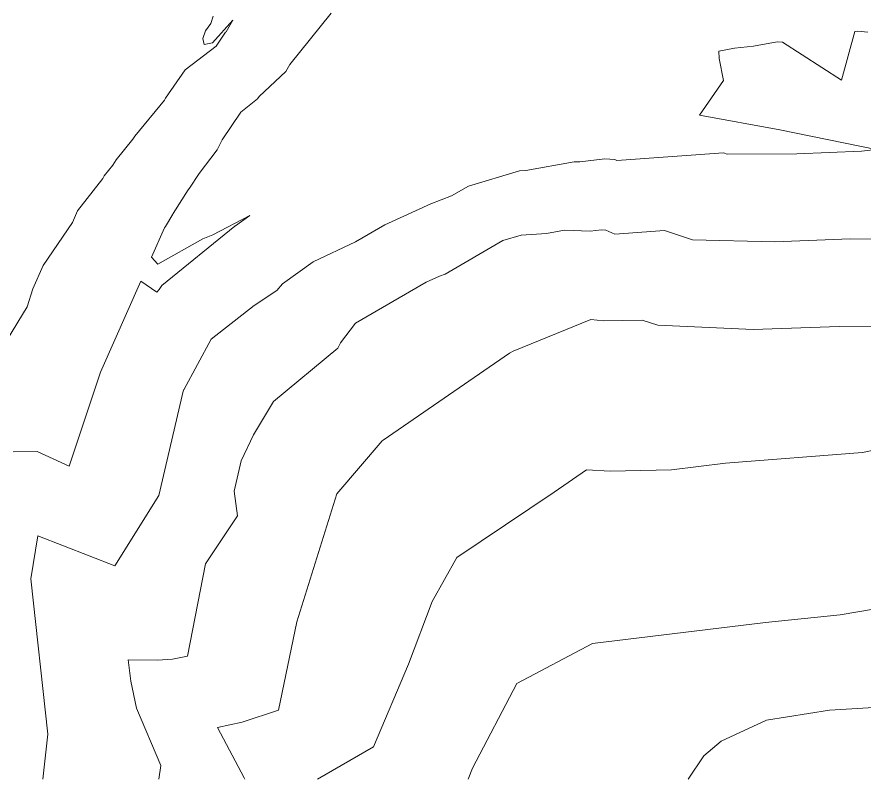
# Model space of a CAD drawing. Header units: metres. Extents: x 809241 to 811075, y 9156873 to 9158251.
# Drawn here: x 809903.2 to 810025.8, y 9156874.9 to 9156985.3 of the extents above; entities that cross this region are included whole.
import ezdxf

# ---------------------------------------------------------------- set-up
doc = ezdxf.new("R2010")
doc.units = ezdxf.units.M
doc.layers.add('C-TOPO-MAJR', color=9, linetype='Continuous')

msp = doc.modelspace()

# ---------------------------------------------------------------- linework, layer by layer
at = {"layer": 'C-TOPO-MAJR', "color": 9, "linetype": 'Continuous', "lineweight": 5}
for points, elevation in [([(809902.64, 9156922.29), (809906.11, 9156922.37), (809910.71, 9156920.21), (809915.25, 9156933.85), (809921.12, 9156947.02), (809923.42, 9156945.43), (809923.76, 9156945.8), (809924.13, 9156946.41), (809934.73, 9156954.99), (809934.78, 9156955.03), (809934.8, 9156955.04), (809936.9, 9156956.53), (809931.55, 9156953.74), (809930.07, 9156953.13), (809923.58, 9156949.49), (809922.65, 9156950.5), (809924.53, 9156954.73), (809924.68, 9156954.92), (809925.72, 9156956.72), (809925.78, 9156956.79), (809927.95, 9156960.24), (809928.16, 9156960.49), (809929.55, 9156962.62), (809932.14, 9156966.05), (809932.89, 9156967.46), (809935.59, 9156971.5), (809938.01, 9156973.44), (809938.22, 9156973.76), (809942.11, 9156977.39), (809942.69, 9156978.37), (809948.66, 9156985.82)], 2660), ([(809899.59, 9156935.06), (809904.64, 9156943.3), (809905.49, 9156945.92), (809906.98, 9156949.27), (809911.2, 9156955.53), (809911.95, 9156957.22), (809915.59, 9156961.88), (809915.82, 9156962.28), (809917.04, 9156963.82), (809917.51, 9156964.56), (809919.96, 9156967.58), (809920.25, 9156968.02), (809924.54, 9156973.23), (809924.69, 9156973.52), (809927.5, 9156977.6), (809931.99, 9156981.02), (809933.37, 9156983.06), (809933.45, 9156983.14), (809934.44, 9156984.8), (809931.46, 9156981.54), (809930.28, 9156981.3), (809930.07, 9156982.14), (809930.47, 9156983.26), (809931.22, 9156984.33), (809931.56, 9156985.41)], 2670), ([(809906.9, 9156874.91), (809907.63, 9156881.41), (809905.17, 9156903.92), (809906.19, 9156910.13), (809917.33, 9156905.78), (809923.72, 9156915.97), (809927.3, 9156931.3), (809927.31, 9156931.3), (809927.31, 9156931.3), (809931.29, 9156938.63), (809937.5, 9156943.5), (809940.77, 9156945.67), (809941.63, 9156946.63), (809946.03, 9156949.83), (809952.19, 9156952.7), (809956.42, 9156955.15), (809963.08, 9156958.23), (809966.07, 9156959.36), (809968.54, 9156960.79), (809975.91, 9156962.99), (809976.84, 9156963.05), (809983.85, 9156964.31), (809984.65, 9156964.28), (809988.27, 9156964.72), (809989.72, 9156964.62), (809989.99, 9156964.5), (810005.43, 9156965.6), (810005.98, 9156965.42), (810016.08, 9156965.45), (810025.45, 9156965.84), (810027.56, 9156966.06), (810013.62, 9156968.92), (810002, 9156971.06), (810005.44, 9156976.07), (810004.85, 9156979.26), (810004.8, 9156980.34), (810007.05, 9156980.75), (810009.82, 9156981.05), (810013.22, 9156981.67), (810013.98, 9156981.64), (810022.54, 9156976.12), (810024.49, 9156983.16), (810024.9, 9156983.23), (810026.35, 9156983.09)], 2650), ([(809923.69, 9156874.91), (809924, 9156876.88), (809920.47, 9156885.18), (809919.66, 9156889.08), (809919.27, 9156892.2), (809923.51, 9156892.15), (809925.71, 9156892.3), (809927.86, 9156892.69), (809930.48, 9156906.08), (809935.09, 9156913.03), (809934.62, 9156916.61), (809935.64, 9156920.99), (809937.41, 9156924.75), (809940.3, 9156929.59), (809949.63, 9156937.31), (809950, 9156938.07), (809952.16, 9156940.91), (809962.43, 9156946.85), (809964.33, 9156947.73), (809965.18, 9156948.05), (809973.52, 9156952.9), (809976.14, 9156953.68), (809979.82, 9156953.92), (809982.46, 9156954.39), (809986.15, 9156954.27), (809987.77, 9156954.47), (809988.42, 9156954.42), (809989.74, 9156953.83), (809996.9, 9156954.34), (810000.96, 9156953.02), (810012.9, 9156952.73), (810023.78, 9156953.16), (810027.94, 9156953.11)], 2640), ([(810030.44, 9156940.39), (810022.18, 9156940.47), (810009.73, 9156940.01), (809995.95, 9156940.62), (809993.69, 9156941.36), (809988.1, 9156941.29), (809986.25, 9156941.46), (809975.02, 9156936.89), (809974.48, 9156936.57), (809956.18, 9156923.98), (809956.03, 9156923.88), (809956.03, 9156923.88), (809956.03, 9156923.88), (809956.03, 9156923.87), (809949.49, 9156916.21), (809943.71, 9156897.66), (809941.01, 9156884.88), (809935.77, 9156883.15), (809932.21, 9156882.39), (809936.06, 9156875.07), (809936.16, 9156874.91)], 2630), ([(809946.7, 9156874.91), (809954.77, 9156879.58), (809959.83, 9156891.53), (809963.28, 9156900.62), (809966.84, 9156906.99), (809980.95, 9156916.44), (809985.62, 9156919.71), (809989.04, 9156919.51), (809997.95, 9156919.7), (810005.76, 9156920.65), (810025.6, 9156922.21), (810029.05, 9156922.94)], 2620), ([(810281.49, 9156874.91), (810267.54, 9156876.94), (810235.32, 9156885.68), (810206.98, 9156892.75), (810180.52, 9156897.99), (810166.26, 9156899.32), (810139.71, 9156901.4), (810127.46, 9156904.5), (810121.74, 9156905.59), (810115.75, 9156904.76), (810102.97, 9156901.89), (810075.75, 9156893.7), (810059.37, 9156887.3), (810047.31, 9156886.49), (810020.79, 9156884.91), (810011.66, 9156883.45), (810005.13, 9156880.38), (810002.59, 9156878.29), (810000.32, 9156874.91)], 2600), ([(809968.49, 9156874.91), (809969.13, 9156876.47), (809975.53, 9156888.74), (809986.47, 9156894.54), (810011.54, 9156897.57), (810022.35, 9156898.72), (810045.34, 9156902.62)], 2610)]:
    msp.add_lwpolyline(points, dxfattribs=dict(at, elevation=elevation))

doc.saveas('drawing.dxf')
